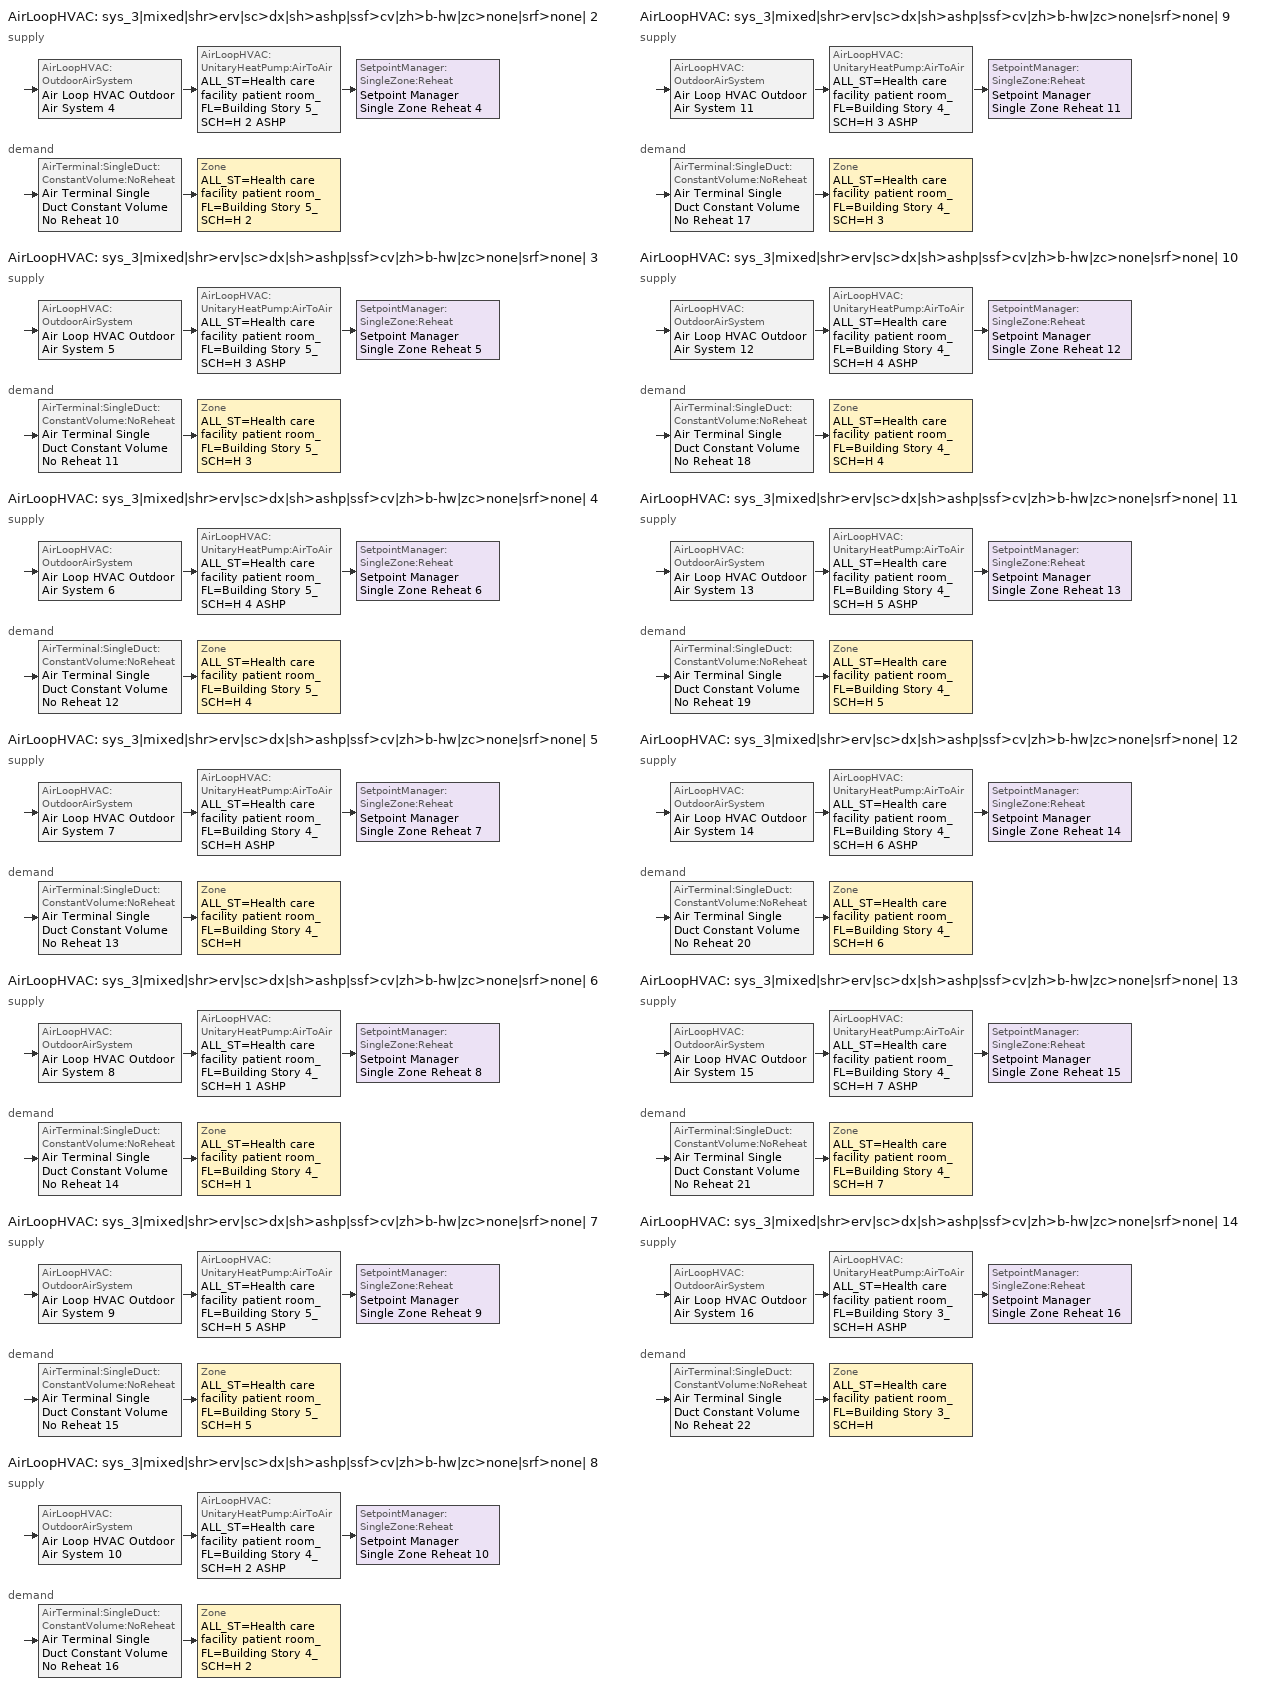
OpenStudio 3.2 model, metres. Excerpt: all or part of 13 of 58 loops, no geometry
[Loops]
AirLoopHVAC 'sys_3|mixed|shr>erv|sc>dx|sh>ashp|ssf>cv|zh>b-hw|zc>none|srf>none| 2'
 supply: AirLoopHVAC:OutdoorAirSystem 'Air Loop HVAC Outdoor Air System 4' > AirLoopHVAC:UnitaryHeatPump:AirToAir 'ALL_ST=Health care facility patient room_FL=Building Story 5_SCH=H 2 ASHP' > SetpointManager:SingleZone:Reheat 'Setpoint Manager Single Zone Reheat 4'
 demand: AirTerminal:SingleDuct:ConstantVolume:NoReheat 'Air Terminal Single Duct Constant Volume No Reheat 10' > Zone 'ALL_ST=Health care facility patient room_FL=Building Story 5_SCH=H 2'
AirLoopHVAC 'sys_3|mixed|shr>erv|sc>dx|sh>ashp|ssf>cv|zh>b-hw|zc>none|srf>none| 3'
 supply: AirLoopHVAC:OutdoorAirSystem 'Air Loop HVAC Outdoor Air System 5' > AirLoopHVAC:UnitaryHeatPump:AirToAir 'ALL_ST=Health care facility patient room_FL=Building Story 5_SCH=H 3 ASHP' > SetpointManager:SingleZone:Reheat 'Setpoint Manager Single Zone Reheat 5'
 demand: AirTerminal:SingleDuct:ConstantVolume:NoReheat 'Air Terminal Single Duct Constant Volume No Reheat 11' > Zone 'ALL_ST=Health care facility patient room_FL=Building Story 5_SCH=H 3'
AirLoopHVAC 'sys_3|mixed|shr>erv|sc>dx|sh>ashp|ssf>cv|zh>b-hw|zc>none|srf>none| 4'
 supply: AirLoopHVAC:OutdoorAirSystem 'Air Loop HVAC Outdoor Air System 6' > AirLoopHVAC:UnitaryHeatPump:AirToAir 'ALL_ST=Health care facility patient room_FL=Building Story 5_SCH=H 4 ASHP' > SetpointManager:SingleZone:Reheat 'Setpoint Manager Single Zone Reheat 6'
 demand: AirTerminal:SingleDuct:ConstantVolume:NoReheat 'Air Terminal Single Duct Constant Volume No Reheat 12' > Zone 'ALL_ST=Health care facility patient room_FL=Building Story 5_SCH=H 4'
AirLoopHVAC 'sys_3|mixed|shr>erv|sc>dx|sh>ashp|ssf>cv|zh>b-hw|zc>none|srf>none| 5'
 supply: AirLoopHVAC:OutdoorAirSystem 'Air Loop HVAC Outdoor Air System 7' > AirLoopHVAC:UnitaryHeatPump:AirToAir 'ALL_ST=Health care facility patient room_FL=Building Story 4_SCH=H ASHP' > SetpointManager:SingleZone:Reheat 'Setpoint Manager Single Zone Reheat 7'
 demand: AirTerminal:SingleDuct:ConstantVolume:NoReheat 'Air Terminal Single Duct Constant Volume No Reheat 13' > Zone 'ALL_ST=Health care facility patient room_FL=Building Story 4_SCH=H'
AirLoopHVAC 'sys_3|mixed|shr>erv|sc>dx|sh>ashp|ssf>cv|zh>b-hw|zc>none|srf>none| 6'
 supply: AirLoopHVAC:OutdoorAirSystem 'Air Loop HVAC Outdoor Air System 8' > AirLoopHVAC:UnitaryHeatPump:AirToAir 'ALL_ST=Health care facility patient room_FL=Building Story 4_SCH=H 1 ASHP' > SetpointManager:SingleZone:Reheat 'Setpoint Manager Single Zone Reheat 8'
 demand: AirTerminal:SingleDuct:ConstantVolume:NoReheat 'Air Terminal Single Duct Constant Volume No Reheat 14' > Zone 'ALL_ST=Health care facility patient room_FL=Building Story 4_SCH=H 1'
AirLoopHVAC 'sys_3|mixed|shr>erv|sc>dx|sh>ashp|ssf>cv|zh>b-hw|zc>none|srf>none| 7'
 supply: AirLoopHVAC:OutdoorAirSystem 'Air Loop HVAC Outdoor Air System 9' > AirLoopHVAC:UnitaryHeatPump:AirToAir 'ALL_ST=Health care facility patient room_FL=Building Story 5_SCH=H 5 ASHP' > SetpointManager:SingleZone:Reheat 'Setpoint Manager Single Zone Reheat 9'
 demand: AirTerminal:SingleDuct:ConstantVolume:NoReheat 'Air Terminal Single Duct Constant Volume No Reheat 15' > Zone 'ALL_ST=Health care facility patient room_FL=Building Story 5_SCH=H 5'
AirLoopHVAC 'sys_3|mixed|shr>erv|sc>dx|sh>ashp|ssf>cv|zh>b-hw|zc>none|srf>none| 8'
 supply: AirLoopHVAC:OutdoorAirSystem 'Air Loop HVAC Outdoor Air System 10' > AirLoopHVAC:UnitaryHeatPump:AirToAir 'ALL_ST=Health care facility patient room_FL=Building Story 4_SCH=H 2 ASHP' > SetpointManager:SingleZone:Reheat 'Setpoint Manager Single Zone Reheat 10'
 demand: AirTerminal:SingleDuct:ConstantVolume:NoReheat 'Air Terminal Single Duct Constant Volume No Reheat 16' > Zone 'ALL_ST=Health care facility patient room_FL=Building Story 4_SCH=H 2'
AirLoopHVAC 'sys_3|mixed|shr>erv|sc>dx|sh>ashp|ssf>cv|zh>b-hw|zc>none|srf>none| 9'
 supply: AirLoopHVAC:OutdoorAirSystem 'Air Loop HVAC Outdoor Air System 11' > AirLoopHVAC:UnitaryHeatPump:AirToAir 'ALL_ST=Health care facility patient room_FL=Building Story 4_SCH=H 3 ASHP' > SetpointManager:SingleZone:Reheat 'Setpoint Manager Single Zone Reheat 11'
 demand: AirTerminal:SingleDuct:ConstantVolume:NoReheat 'Air Terminal Single Duct Constant Volume No Reheat 17' > Zone 'ALL_ST=Health care facility patient room_FL=Building Story 4_SCH=H 3'
AirLoopHVAC 'sys_3|mixed|shr>erv|sc>dx|sh>ashp|ssf>cv|zh>b-hw|zc>none|srf>none| 10'
 supply: AirLoopHVAC:OutdoorAirSystem 'Air Loop HVAC Outdoor Air System 12' > AirLoopHVAC:UnitaryHeatPump:AirToAir 'ALL_ST=Health care facility patient room_FL=Building Story 4_SCH=H 4 ASHP' > SetpointManager:SingleZone:Reheat 'Setpoint Manager Single Zone Reheat 12'
 demand: AirTerminal:SingleDuct:ConstantVolume:NoReheat 'Air Terminal Single Duct Constant Volume No Reheat 18' > Zone 'ALL_ST=Health care facility patient room_FL=Building Story 4_SCH=H 4'
AirLoopHVAC 'sys_3|mixed|shr>erv|sc>dx|sh>ashp|ssf>cv|zh>b-hw|zc>none|srf>none| 11'
 supply: AirLoopHVAC:OutdoorAirSystem 'Air Loop HVAC Outdoor Air System 13' > AirLoopHVAC:UnitaryHeatPump:AirToAir 'ALL_ST=Health care facility patient room_FL=Building Story 4_SCH=H 5 ASHP' > SetpointManager:SingleZone:Reheat 'Setpoint Manager Single Zone Reheat 13'
 demand: AirTerminal:SingleDuct:ConstantVolume:NoReheat 'Air Terminal Single Duct Constant Volume No Reheat 19' > Zone 'ALL_ST=Health care facility patient room_FL=Building Story 4_SCH=H 5'
AirLoopHVAC 'sys_3|mixed|shr>erv|sc>dx|sh>ashp|ssf>cv|zh>b-hw|zc>none|srf>none| 12'
 supply: AirLoopHVAC:OutdoorAirSystem 'Air Loop HVAC Outdoor Air System 14' > AirLoopHVAC:UnitaryHeatPump:AirToAir 'ALL_ST=Health care facility patient room_FL=Building Story 4_SCH=H 6 ASHP' > SetpointManager:SingleZone:Reheat 'Setpoint Manager Single Zone Reheat 14'
 demand: AirTerminal:SingleDuct:ConstantVolume:NoReheat 'Air Terminal Single Duct Constant Volume No Reheat 20' > Zone 'ALL_ST=Health care facility patient room_FL=Building Story 4_SCH=H 6'
AirLoopHVAC 'sys_3|mixed|shr>erv|sc>dx|sh>ashp|ssf>cv|zh>b-hw|zc>none|srf>none| 13'
 supply: AirLoopHVAC:OutdoorAirSystem 'Air Loop HVAC Outdoor Air System 15' > AirLoopHVAC:UnitaryHeatPump:AirToAir 'ALL_ST=Health care facility patient room_FL=Building Story 4_SCH=H 7 ASHP' > SetpointManager:SingleZone:Reheat 'Setpoint Manager Single Zone Reheat 15'
 demand: AirTerminal:SingleDuct:ConstantVolume:NoReheat 'Air Terminal Single Duct Constant Volume No Reheat 21' > Zone 'ALL_ST=Health care facility patient room_FL=Building Story 4_SCH=H 7'
AirLoopHVAC 'sys_3|mixed|shr>erv|sc>dx|sh>ashp|ssf>cv|zh>b-hw|zc>none|srf>none| 14'
 supply: AirLoopHVAC:OutdoorAirSystem 'Air Loop HVAC Outdoor Air System 16' > AirLoopHVAC:UnitaryHeatPump:AirToAir 'ALL_ST=Health care facility patient room_FL=Building Story 3_SCH=H ASHP' > SetpointManager:SingleZone:Reheat 'Setpoint Manager Single Zone Reheat 16'
 demand: AirTerminal:SingleDuct:ConstantVolume:NoReheat 'Air Terminal Single Duct Constant Volume No Reheat 22' > Zone 'ALL_ST=Health care facility patient room_FL=Building Story 3_SCH=H'
[Sizing:Zone] Zone Cooling Design Supply Air Temperature Input Method=TemperatureDifference; Zone Cooling Design Supply Air Temperature {C}=14; Zone Cooling Design Supply Air Temperature Difference {deltaC}=11; Zone Heating Design Supply Air Temperature Input Method=TemperatureDifference; Zone Heating Design Supply Air Temperature {C}=40; Zone Heating Design Supply Air Temperature Difference {deltaC}=21; Zone Cooling Design Supply Air Humidity Ratio {kg-H2O/kg-air}=0.0085; Zone Heating Design Supply Air Humidity Ratio {kg-H2O/kg-air}=0.008; Zone Heating Sizing Factor=1.3; Zone Cooling Sizing Factor=1; Cooling Design Air Flow Method=DesignDay; Heating Design Air Flow Method=DesignDay; Account for Dedicated Outdoor Air System=No; Dedicated Outdoor Air System Control Strategy=NeutralSupplyAir; Dedicated Outdoor Air Low Setpoint Temperature for Design {C}=autosize; Dedicated Outdoor Air High Setpoint Temperature for Design {C}=autosize
ALL_ST=Health care facility patient room_FL=Building Story 5_SCH=H 2; ALL_ST=Health care facility patient room_FL=Building Story 5_SCH=H 3; ALL_ST=Health care facility patient room_FL=Building Story 5_SCH=H 4; ALL_ST=Health care facility patient room_FL=Building Story 4_SCH=H; ALL_ST=Health care facility patient room_FL=Building Story 4_SCH=H 1; ALL_ST=Health care facility patient room_FL=Building Story 5_SCH=H 5; ALL_ST=Health care facility patient room_FL=Building Story 4_SCH=H 2; ALL_ST=Health care facility patient room_FL=Building Story 4_SCH=H 3; ALL_ST=Health care facility patient room_FL=Building Story 4_SCH=H 4; ALL_ST=Health care facility patient room_FL=Building Story 4_SCH=H 5; ALL_ST=Health care facility patient room_FL=Building Story 4_SCH=H 6; ALL_ST=Health care facility patient room_FL=Building Story 4_SCH=H 7; ALL_ST=Health care facility patient room_FL=Building Story 3_SCH=H
[Zone equipment]
ALL_ST=Health care facility patient room_FL=Building Story 5_SCH=H 2: Zone HVAC Baseboard Convective Water 10, Air Terminal Single Duct Constant Volume No Reheat 10
ALL_ST=Health care facility patient room_FL=Building Story 5_SCH=H 3: Zone HVAC Baseboard Convective Water 11, Air Terminal Single Duct Constant Volume No Reheat 11
ALL_ST=Health care facility patient room_FL=Building Story 5_SCH=H 4: Zone HVAC Baseboard Convective Water 12, Air Terminal Single Duct Constant Volume No Reheat 12
ALL_ST=Health care facility patient room_FL=Building Story 4_SCH=H: Zone HVAC Baseboard Convective Water 13, Air Terminal Single Duct Constant Volume No Reheat 13
ALL_ST=Health care facility patient room_FL=Building Story 4_SCH=H 1: Zone HVAC Baseboard Convective Water 14, Air Terminal Single Duct Constant Volume No Reheat 14
ALL_ST=Health care facility patient room_FL=Building Story 5_SCH=H 5: Zone HVAC Baseboard Convective Water 15, Air Terminal Single Duct Constant Volume No Reheat 15
ALL_ST=Health care facility patient room_FL=Building Story 4_SCH=H 2: Zone HVAC Baseboard Convective Water 16, Air Terminal Single Duct Constant Volume No Reheat 16
ALL_ST=Health care facility patient room_FL=Building Story 4_SCH=H 3: Zone HVAC Baseboard Convective Water 17, Air Terminal Single Duct Constant Volume No Reheat 17
ALL_ST=Health care facility patient room_FL=Building Story 4_SCH=H 4: Zone HVAC Baseboard Convective Water 18, Air Terminal Single Duct Constant Volume No Reheat 18
ALL_ST=Health care facility patient room_FL=Building Story 4_SCH=H 5: Zone HVAC Baseboard Convective Water 19, Air Terminal Single Duct Constant Volume No Reheat 19
ALL_ST=Health care facility patient room_FL=Building Story 4_SCH=H 6: Zone HVAC Baseboard Convective Water 20, Air Terminal Single Duct Constant Volume No Reheat 20
ALL_ST=Health care facility patient room_FL=Building Story 4_SCH=H 7: Zone HVAC Baseboard Convective Water 21, Air Terminal Single Duct Constant Volume No Reheat 21
ALL_ST=Health care facility patient room_FL=Building Story 3_SCH=H: Zone HVAC Baseboard Convective Water 22, Air Terminal Single Duct Constant Volume No Reheat 22
[AirLoopHVAC] Design Supply Air Flow Rate {m3/s}=autosize; Design Return Air Flow Fraction of Supply Air Flow=1
Name | Availability Schedule
sys_3|mixed|shr>erv|sc>dx|sh>ashp|ssf>cv|zh>b-hw|zc>none|srf>none| 2 | sys_3|mixed|shr>none|sc>dx|sh>ashp|ssf>cv|zh>b-hw|zc>none|srf>none| 2 Occ Sch
sys_3|mixed|shr>erv|sc>dx|sh>ashp|ssf>cv|zh>b-hw|zc>none|srf>none| 3 | sys_3|mixed|shr>none|sc>dx|sh>ashp|ssf>cv|zh>b-hw|zc>none|srf>none| 3 Occ Sch
sys_3|mixed|shr>erv|sc>dx|sh>ashp|ssf>cv|zh>b-hw|zc>none|srf>none| 4 | sys_3|mixed|shr>none|sc>dx|sh>ashp|ssf>cv|zh>b-hw|zc>none|srf>none| 4 Occ Sch
sys_3|mixed|shr>erv|sc>dx|sh>ashp|ssf>cv|zh>b-hw|zc>none|srf>none| 5 | sys_3|mixed|shr>none|sc>dx|sh>ashp|ssf>cv|zh>b-hw|zc>none|srf>none| 5 Occ Sch
sys_3|mixed|shr>erv|sc>dx|sh>ashp|ssf>cv|zh>b-hw|zc>none|srf>none| 6 | sys_3|mixed|shr>none|sc>dx|sh>ashp|ssf>cv|zh>b-hw|zc>none|srf>none| 6 Occ Sch
sys_3|mixed|shr>erv|sc>dx|sh>ashp|ssf>cv|zh>b-hw|zc>none|srf>none| 7 | sys_3|mixed|shr>none|sc>dx|sh>ashp|ssf>cv|zh>b-hw|zc>none|srf>none| 7 Occ Sch
sys_3|mixed|shr>erv|sc>dx|sh>ashp|ssf>cv|zh>b-hw|zc>none|srf>none| 8 | sys_3|mixed|shr>none|sc>dx|sh>ashp|ssf>cv|zh>b-hw|zc>none|srf>none| 8 Occ Sch
sys_3|mixed|shr>erv|sc>dx|sh>ashp|ssf>cv|zh>b-hw|zc>none|srf>none| 9 | sys_3|mixed|shr>none|sc>dx|sh>ashp|ssf>cv|zh>b-hw|zc>none|srf>none| 9 Occ Sch
sys_3|mixed|shr>erv|sc>dx|sh>ashp|ssf>cv|zh>b-hw|zc>none|srf>none| 10 | sys_3|mixed|shr>none|sc>dx|sh>ashp|ssf>cv|zh>b-hw|zc>none|srf>none| 10 Occ Sch
sys_3|mixed|shr>erv|sc>dx|sh>ashp|ssf>cv|zh>b-hw|zc>none|srf>none| 11 | sys_3|mixed|shr>none|sc>dx|sh>ashp|ssf>cv|zh>b-hw|zc>none|srf>none| 11 Occ Sch
sys_3|mixed|shr>erv|sc>dx|sh>ashp|ssf>cv|zh>b-hw|zc>none|srf>none| 12 | sys_3|mixed|shr>none|sc>dx|sh>ashp|ssf>cv|zh>b-hw|zc>none|srf>none| 12 Occ Sch
sys_3|mixed|shr>erv|sc>dx|sh>ashp|ssf>cv|zh>b-hw|zc>none|srf>none| 13 | sys_3|mixed|shr>none|sc>dx|sh>ashp|ssf>cv|zh>b-hw|zc>none|srf>none| 13 Occ Sch
sys_3|mixed|shr>erv|sc>dx|sh>ashp|ssf>cv|zh>b-hw|zc>none|srf>none| 14 | sys_3|mixed|shr>none|sc>dx|sh>ashp|ssf>cv|zh>b-hw|zc>none|srf>none| 14 Occ Sch
[Sizing:System] Type of Load to Size On=Sensible; Design Outdoor Air Flow Rate {m3/s}=Autosize; Central Heating Maximum System Air Flow Ratio=1; Preheat Design Temperature {C}=7; Preheat Design Humidity Ratio {kg-H2O/kg-Air}=0.008; Precool Design Temperature {C}=13; Precool Design Humidity Ratio {kg-H2O/kg-Air}=0.008; Central Cooling Design Supply Air Temperature {C}=13; Central Heating Design Supply Air Temperature {C}=43; Sizing Option=NonCoincident; 100% Outdoor Air in Cooling=No; 100% Outdoor Air in Heating=No; Central Cooling Design Supply Air Humidity Ratio {kg-H2O/kg-Air}=0.0085; Central Heating Design Supply Air Humidity Ratio {kg-H2O/kg-Air}=0.008; Cooling Design Air Flow Method=DesignDay; Cooling Design Air Flow Rate {m3/s}=0; Heating Design Air Flow Method=DesignDay; Heating Design Air Flow Rate {m3/s}=0; System Outdoor Air Method=ZoneSum; Zone Maximum Outdoor Air Fraction=1; Cooling Supply Air Flow Rate Per Floor Area {m3/s-m2}=0.00996765; Cooling Fraction of Autosized Cooling Supply Air Flow Rate=1; Cooling Supply Air Flow Rate Per Unit Cooling Capacity {m3/s-W}=3.94755e-05; Heating Supply Air Flow Rate Per Floor Area {m3/s-m2}=0.00996765; Heating Fraction of Autosized Heating Supply Air Flow Rate=1; Heating Fraction of Autosized Cooling Supply Air Flow Rate=1; Heating Supply Air Flow Rate Per Unit Heating Capacity {m3/s-W}=3.15882e-05; Cooling Design Capacity Method=CoolingDesignCapacity; Cooling Design Capacity {W}=autosize; Cooling Design Capacity Per Floor Area {W/m2}=234.7; Fraction of Autosized Cooling Design Capacity=1; Heating Design Capacity Method=HeatingDesignCapacity; Heating Design Capacity {W}=autosize; Heating Design Capacity Per Floor Area {W/m2}=157; Fraction of Autosized Heating Design Capacity=1; Central Cooling Capacity Control Method=OnOff
sys_3|mixed|shr>erv|sc>dx|sh>ashp|ssf>cv|zh>b-hw|zc>none|srf>none| 2; sys_3|mixed|shr>erv|sc>dx|sh>ashp|ssf>cv|zh>b-hw|zc>none|srf>none| 3; sys_3|mixed|shr>erv|sc>dx|sh>ashp|ssf>cv|zh>b-hw|zc>none|srf>none| 4; sys_3|mixed|shr>erv|sc>dx|sh>ashp|ssf>cv|zh>b-hw|zc>none|srf>none| 5; sys_3|mixed|shr>erv|sc>dx|sh>ashp|ssf>cv|zh>b-hw|zc>none|srf>none| 6; sys_3|mixed|shr>erv|sc>dx|sh>ashp|ssf>cv|zh>b-hw|zc>none|srf>none| 7; sys_3|mixed|shr>erv|sc>dx|sh>ashp|ssf>cv|zh>b-hw|zc>none|srf>none| 8; sys_3|mixed|shr>erv|sc>dx|sh>ashp|ssf>cv|zh>b-hw|zc>none|srf>none| 9; sys_3|mixed|shr>erv|sc>dx|sh>ashp|ssf>cv|zh>b-hw|zc>none|srf>none| 10; sys_3|mixed|shr>erv|sc>dx|sh>ashp|ssf>cv|zh>b-hw|zc>none|srf>none| 11; sys_3|mixed|shr>erv|sc>dx|sh>ashp|ssf>cv|zh>b-hw|zc>none|srf>none| 12; sys_3|mixed|shr>erv|sc>dx|sh>ashp|ssf>cv|zh>b-hw|zc>none|srf>none| 13; sys_3|mixed|shr>erv|sc>dx|sh>ashp|ssf>cv|zh>b-hw|zc>none|srf>none| 14
[Fan:OnOff] Availability Schedule=Always On Discrete; Fan Total Efficiency=0.39975; Pressure Rise {Pa}=622.722; Maximum Flow Rate {m3/s}=autosize; Motor Efficiency=0.615; Motor In Airstream Fraction=1
Name | Fan Power Ratio Function of Speed Ratio Curve | Fan Efficiency Ratio Function of Speed Ratio Curve
Fan On Off 4 | Fan On Off Power Curve 3 | Fan On Off Efficiency Curve 3
Fan On Off 5 | Fan On Off Power Curve 4 | Fan On Off Efficiency Curve 4
Fan On Off 6 | Fan On Off Power Curve 5 | Fan On Off Efficiency Curve 5
Fan On Off 7 | Fan On Off Power Curve 6 | Fan On Off Efficiency Curve 6
Fan On Off 8 | Fan On Off Power Curve 7 | Fan On Off Efficiency Curve 7
Fan On Off 9 | Fan On Off Power Curve 8 | Fan On Off Efficiency Curve 8
Fan On Off 10 | Fan On Off Power Curve 9 | Fan On Off Efficiency Curve 9
Fan On Off 11 | Fan On Off Power Curve 10 | Fan On Off Efficiency Curve 10
Fan On Off 12 | Fan On Off Power Curve 11 | Fan On Off Efficiency Curve 11
Fan On Off 13 | Fan On Off Power Curve 12 | Fan On Off Efficiency Curve 12
Fan On Off 14 | Fan On Off Power Curve 13 | Fan On Off Efficiency Curve 13
Fan On Off 15 | Fan On Off Power Curve 14 | Fan On Off Efficiency Curve 14
Fan On Off 16 | Fan On Off Power Curve 15 | Fan On Off Efficiency Curve 15
[Coil:Cooling:DX:SingleSpeed] Availability Schedule=Always On Discrete; Rated Total Cooling Capacity {W}=autosize; Rated Sensible Heat Ratio=autosize; Rated Air Flow Rate {m3/s}=autosize; Rated Evaporator Fan Power Per Volume Flow Rate {W/(m3/s)}=773.3; Total Cooling Capacity Function of Temperature Curve=DXCOOL-NECB2011-REF-CAPFT; Total Cooling Capacity Function of Flow Fraction Curve=DXCOOL-NECB2011-REF-CAPFFLOW; Energy Input Ratio Function of Temperature Curve=DXCOOL-NECB2011-REF-COOLEIRFT; Energy Input Ratio Function of Flow Fraction Curve=DXCOOL-NECB2011-REF-COOLEIRFFLOW; Part Load Fraction Correlation Curve=DXCOOL-NECB2011-REF-COOLPLFFPLR; Minimum Outdoor Dry-Bulb Temperature for Compressor Operation {C}=-25; Condenser Type=AirCooled; Evaporative Condenser Effectiveness=0; Evaporative Condenser Air Flow Rate {m3/s}=Autosize; Evaporative Condenser Pump Rated Power Consumption {W}=Autosize; Crankcase Heater Capacity {W}=0; Maximum Outdoor Dry-Bulb Temperature for Crankcase Heater Operation {C}=0; Basin Heater Capacity {W/K}=0; Basin Heater Setpoint Temperature {C}=10
Name | Rated COP {W/W}
CoilCoolingDXSingleSpeed_dx 3 19kBtu/hr 10.0EER; CoilCoolingDXSingleSpeed_dx 4 24kBtu/hr 10.0EER; CoilCoolingDXSingleSpeed_dx 5 46kBtu/hr 10.0EER; CoilCoolingDXSingleSpeed_dx 6 15kBtu/hr 10.0EER; CoilCoolingDXSingleSpeed_dx 7 19kBtu/hr 10.0EER; CoilCoolingDXSingleSpeed_dx 8 15kBtu/hr 10.0EER; CoilCoolingDXSingleSpeed_dx 10 16kBtu/hr 10.0EER; CoilCoolingDXSingleSpeed_dx 11 47kBtu/hr 10.0EER; CoilCoolingDXSingleSpeed_dx 12 17kBtu/hr 10.0EER; CoilCoolingDXSingleSpeed_dx 14 31kBtu/hr 10.0EER; CoilCoolingDXSingleSpeed_dx 15 43kBtu/hr 10.0EER | 3.46588
CoilCoolingDXSingleSpeed_dx 9 86kBtu/hr 10.8EER; CoilCoolingDXSingleSpeed_dx 13 73kBtu/hr 10.8EER | 3.73224
[Coil:Heating:DX:SingleSpeed] Availability Schedule=Always On Discrete; Rated Air Flow Rate {m3/s}=Autosize; Rated Supply Fan Power Per Volume Flow Rate {W/(m3/s)}=773.3; Total Heating Capacity Function of Temperature Curve=DXHEAT-NECB2011-REF-CAPFT; Total Heating Capacity Function of Flow Fraction Curve=DXHEAT-NECB2011-REF-CAPFFLOW; Energy Input Ratio Function of Temperature Curve=DXHEAT-NECB2011-REF-EIRFT; Energy Input Ratio Function of Flow Fraction Curve=DXHEAT-NECB2011-REF-EIRFFLOW; Part Load Fraction Correlation Curve=DXHEAT-NECB2011-REF-PLFFPLR; Minimum Outdoor Dry-Bulb Temperature for Compressor Operation {C}=-10; Defrost Strategy=Resistive; Defrost Control=Timed; Defrost Time Period Fraction=0.166667; Resistive Defrost Heater Capacity {W}=2000
Name | Rated Total Heating Capacity {W} | Rated COP {W/W}
CoilHeatingDXSingleSpeed_dx 3 14 Clg kBtu/hr 3.1COPH | 4079.77 | 3.29859
CoilHeatingDXSingleSpeed_dx 4 18 Clg kBtu/hr 3.1COPH | 5194.28 | 3.30033
CoilHeatingDXSingleSpeed_dx 5 33 Clg kBtu/hr 3.1COPH | 9759.94 | 3.30748
CoilHeatingDXSingleSpeed_dx 6 11 Clg kBtu/hr 3.1COPH | 3150.75 | 3.29713
CoilHeatingDXSingleSpeed_dx 7 14 Clg kBtu/hr 3.1COPH | 4062.92 | 3.29856
CoilHeatingDXSingleSpeed_dx 8 11 Clg kBtu/hr 3.1COPH | 3286.89 | 3.29735
CoilHeatingDXSingleSpeed_dx 9 62 Clg kBtu/hr 3.1COPH | 18219.4 | 3.32072
CoilHeatingDXSingleSpeed_dx 10 11 Clg kBtu/hr 3.1COPH | 3307.47 | 3.29738
CoilHeatingDXSingleSpeed_dx 11 34 Clg kBtu/hr 3.1COPH | 9927.21 | 3.30774
CoilHeatingDXSingleSpeed_dx 12 12 Clg kBtu/hr 3.1COPH | 3575.27 | 3.2978
CoilHeatingDXSingleSpeed_dx 13 53 Clg kBtu/hr 3.1COPH | 15542.6 | 3.31653
CoilHeatingDXSingleSpeed_dx 14 23 Clg kBtu/hr 3.1COPH | 6678.78 | 3.30266
CoilHeatingDXSingleSpeed_dx 15 31 Clg kBtu/hr 3.1COPH | 9147.51 | 3.30652
[Controller:OutdoorAir] Minimum Outdoor Air Flow Rate {m3/s}=autosize; Maximum Outdoor Air Flow Rate {m3/s}=Autosize; Economizer Control Action Type=ModulateFlow; Lockout Type=NoLockout; Minimum Limit Type=FixedMinimum; High Humidity Control=No; Heat Recovery Bypass Control Type=BypassWhenOAFlowGreaterThanMinimum
Name | Economizer Control Type | Economizer Maximum Limit Dry-Bulb Temperature {C} | Economizer Maximum Limit Enthalpy {J/kg} | Economizer Minimum Limit Dry-Bulb Temperature {C} | Minimum Outdoor Air Schedule | Controller Mechanical Ventilation
Controller Outdoor Air 4 | NoEconomizer | 28 | 64000 | -100 | sys_3|mixed|shr>none|sc>dx|sh>ashp|ssf>cv|zh>b-hw|zc>none|srf>none| 2 Occ Sch | Controller Mechanical Ventilation 4
Controller Outdoor Air 5 | NoEconomizer | 28 | 64000 | -100 | sys_3|mixed|shr>none|sc>dx|sh>ashp|ssf>cv|zh>b-hw|zc>none|srf>none| 3 Occ Sch | Controller Mechanical Ventilation 5
Controller Outdoor Air 6 | NoEconomizer | 28 | 64000 | -100 | sys_3|mixed|shr>none|sc>dx|sh>ashp|ssf>cv|zh>b-hw|zc>none|srf>none| 4 Occ Sch | Controller Mechanical Ventilation 6
Controller Outdoor Air 7 | NoEconomizer | 28 | 64000 | -100 | sys_3|mixed|shr>none|sc>dx|sh>ashp|ssf>cv|zh>b-hw|zc>none|srf>none| 5 Occ Sch | Controller Mechanical Ventilation 7
Controller Outdoor Air 8 | NoEconomizer | 28 | 64000 | -100 | sys_3|mixed|shr>none|sc>dx|sh>ashp|ssf>cv|zh>b-hw|zc>none|srf>none| 6 Occ Sch | Controller Mechanical Ventilation 8
Controller Outdoor Air 9 | NoEconomizer | 28 | 64000 | -100 | sys_3|mixed|shr>none|sc>dx|sh>ashp|ssf>cv|zh>b-hw|zc>none|srf>none| 7 Occ Sch | Controller Mechanical Ventilation 9
Controller Outdoor Air 10 | DifferentialEnthalpy |  |  |  | sys_3|mixed|shr>none|sc>dx|sh>ashp|ssf>cv|zh>b-hw|zc>none|srf>none| 8 Occ Sch | Controller Mechanical Ventilation 10
Controller Outdoor Air 11 | NoEconomizer | 28 | 64000 | -100 | sys_3|mixed|shr>none|sc>dx|sh>ashp|ssf>cv|zh>b-hw|zc>none|srf>none| 9 Occ Sch | Controller Mechanical Ventilation 11
Controller Outdoor Air 12 | NoEconomizer | 28 | 64000 | -100 | sys_3|mixed|shr>none|sc>dx|sh>ashp|ssf>cv|zh>b-hw|zc>none|srf>none| 10 Occ Sch | Controller Mechanical Ventilation 12
Controller Outdoor Air 13 | NoEconomizer | 28 | 64000 | -100 | sys_3|mixed|shr>none|sc>dx|sh>ashp|ssf>cv|zh>b-hw|zc>none|srf>none| 11 Occ Sch | Controller Mechanical Ventilation 13
Controller Outdoor Air 14 | DifferentialEnthalpy |  |  |  | sys_3|mixed|shr>none|sc>dx|sh>ashp|ssf>cv|zh>b-hw|zc>none|srf>none| 12 Occ Sch | Controller Mechanical Ventilation 14
Controller Outdoor Air 15 | NoEconomizer | 28 | 64000 | -100 | sys_3|mixed|shr>none|sc>dx|sh>ashp|ssf>cv|zh>b-hw|zc>none|srf>none| 13 Occ Sch | Controller Mechanical Ventilation 15
Controller Outdoor Air 16 | NoEconomizer | 28 | 64000 | -100 | sys_3|mixed|shr>none|sc>dx|sh>ashp|ssf>cv|zh>b-hw|zc>none|srf>none| 14 Occ Sch | Controller Mechanical Ventilation 16
[Controller:MechanicalVentilation] Availability Schedule=Always On Discrete; System Outdoor Air Method=ZoneSum
Controller Mechanical Ventilation 4; Controller Mechanical Ventilation 5; Controller Mechanical Ventilation 6; Controller Mechanical Ventilation 7; Controller Mechanical Ventilation 8; Controller Mechanical Ventilation 9; Controller Mechanical Ventilation 10; Controller Mechanical Ventilation 11; Controller Mechanical Ventilation 12; Controller Mechanical Ventilation 13; Controller Mechanical Ventilation 14; Controller Mechanical Ventilation 15; Controller Mechanical Ventilation 16
[AirLoopHVAC:OutdoorAirSystem]
Name | Controller
Air Loop HVAC Outdoor Air System 4 | Controller Outdoor Air 4
Air Loop HVAC Outdoor Air System 5 | Controller Outdoor Air 5
Air Loop HVAC Outdoor Air System 6 | Controller Outdoor Air 6
Air Loop HVAC Outdoor Air System 7 | Controller Outdoor Air 7
Air Loop HVAC Outdoor Air System 8 | Controller Outdoor Air 8
Air Loop HVAC Outdoor Air System 9 | Controller Outdoor Air 9
Air Loop HVAC Outdoor Air System 10 | Controller Outdoor Air 10
Air Loop HVAC Outdoor Air System 11 | Controller Outdoor Air 11
Air Loop HVAC Outdoor Air System 12 | Controller Outdoor Air 12
Air Loop HVAC Outdoor Air System 13 | Controller Outdoor Air 13
Air Loop HVAC Outdoor Air System 14 | Controller Outdoor Air 14
Air Loop HVAC Outdoor Air System 15 | Controller Outdoor Air 15
Air Loop HVAC Outdoor Air System 16 | Controller Outdoor Air 16
[Coil:Heating:Gas] Availability Schedule=Always On Discrete; Gas Burner Efficiency=0.924; Nominal Capacity {W}=AutoSize; Parasitic Electric Load {W}=0; Part Load Fraction Correlation Curve=FURNACE-EFFPLR-NECB2011; Parasitic Gas Load {W}=0
Coil Heating Gas 4; Coil Heating Gas 5; Coil Heating Gas 6; Coil Heating Gas 7; Coil Heating Gas 8; Coil Heating Gas 9; Coil Heating Gas 10; Coil Heating Gas 11; Coil Heating Gas 12; Coil Heating Gas 13; Coil Heating Gas 14; Coil Heating Gas 15; Coil Heating Gas 16
[AirLoopHVAC:UnitaryHeatPump:AirToAir] Availability Schedule=Always On Discrete; Supply Air Flow Rate During Cooling Operation {m3/s}=Autosize; Supply Air Flow Rate During Heating Operation {m3/s}=Autosize; Maximum Supply Air Temperature from Supplemental Heater {C}=Autosize
Name | Controlling Zone or Thermostat Location | Supply Air Fan | Heating Coil | Cooling Coil | Supplemental Heating Coil | Supply Air Fan Operating Mode Schedule
ALL_ST=Health care facility patient room_FL=Building Story 5_SCH=H 2 ASHP | ALL_ST=Health care facility patient room_FL=Building Story 5_SCH=H 2 | Fan On Off 4 | CoilHeatingDXSingleSpeed_dx 3 14 Clg kBtu/hr 3.1COPH | CoilCoolingDXSingleSpeed_dx 3 19kBtu/hr 10.0EER | Coil Heating Gas 4 | sys_3|mixed|shr>none|sc>dx|sh>ashp|ssf>cv|zh>b-hw|zc>none|srf>none| 2 Occ Sch
ALL_ST=Health care facility patient room_FL=Building Story 5_SCH=H 3 ASHP | ALL_ST=Health care facility patient room_FL=Building Story 5_SCH=H 3 | Fan On Off 5 | CoilHeatingDXSingleSpeed_dx 4 18 Clg kBtu/hr 3.1COPH | CoilCoolingDXSingleSpeed_dx 4 24kBtu/hr 10.0EER | Coil Heating Gas 5 | sys_3|mixed|shr>none|sc>dx|sh>ashp|ssf>cv|zh>b-hw|zc>none|srf>none| 3 Occ Sch
ALL_ST=Health care facility patient room_FL=Building Story 5_SCH=H 4 ASHP | ALL_ST=Health care facility patient room_FL=Building Story 5_SCH=H 4 | Fan On Off 6 | CoilHeatingDXSingleSpeed_dx 5 33 Clg kBtu/hr 3.1COPH | CoilCoolingDXSingleSpeed_dx 5 46kBtu/hr 10.0EER | Coil Heating Gas 6 | sys_3|mixed|shr>none|sc>dx|sh>ashp|ssf>cv|zh>b-hw|zc>none|srf>none| 4 Occ Sch
ALL_ST=Health care facility patient room_FL=Building Story 4_SCH=H ASHP | ALL_ST=Health care facility patient room_FL=Building Story 4_SCH=H | Fan On Off 7 | CoilHeatingDXSingleSpeed_dx 6 11 Clg kBtu/hr 3.1COPH | CoilCoolingDXSingleSpeed_dx 6 15kBtu/hr 10.0EER | Coil Heating Gas 7 | sys_3|mixed|shr>none|sc>dx|sh>ashp|ssf>cv|zh>b-hw|zc>none|srf>none| 5 Occ Sch
ALL_ST=Health care facility patient room_FL=Building Story 4_SCH=H 1 ASHP | ALL_ST=Health care facility patient room_FL=Building Story 4_SCH=H 1 | Fan On Off 8 | CoilHeatingDXSingleSpeed_dx 7 14 Clg kBtu/hr 3.1COPH | CoilCoolingDXSingleSpeed_dx 7 19kBtu/hr 10.0EER | Coil Heating Gas 8 | sys_3|mixed|shr>none|sc>dx|sh>ashp|ssf>cv|zh>b-hw|zc>none|srf>none| 6 Occ Sch
ALL_ST=Health care facility patient room_FL=Building Story 5_SCH=H 5 ASHP | ALL_ST=Health care facility patient room_FL=Building Story 5_SCH=H 5 | Fan On Off 9 | CoilHeatingDXSingleSpeed_dx 8 11 Clg kBtu/hr 3.1COPH | CoilCoolingDXSingleSpeed_dx 8 15kBtu/hr 10.0EER | Coil Heating Gas 9 | sys_3|mixed|shr>none|sc>dx|sh>ashp|ssf>cv|zh>b-hw|zc>none|srf>none| 7 Occ Sch
ALL_ST=Health care facility patient room_FL=Building Story 4_SCH=H 2 ASHP | ALL_ST=Health care facility patient room_FL=Building Story 4_SCH=H 2 | Fan On Off 10 | CoilHeatingDXSingleSpeed_dx 9 62 Clg kBtu/hr 3.1COPH | CoilCoolingDXSingleSpeed_dx 9 86kBtu/hr 10.8EER | Coil Heating Gas 10 | sys_3|mixed|shr>none|sc>dx|sh>ashp|ssf>cv|zh>b-hw|zc>none|srf>none| 8 Occ Sch
ALL_ST=Health care facility patient room_FL=Building Story 4_SCH=H 3 ASHP | ALL_ST=Health care facility patient room_FL=Building Story 4_SCH=H 3 | Fan On Off 11 | CoilHeatingDXSingleSpeed_dx 10 11 Clg kBtu/hr 3.1COPH | CoilCoolingDXSingleSpeed_dx 10 16kBtu/hr 10.0EER | Coil Heating Gas 11 | sys_3|mixed|shr>none|sc>dx|sh>ashp|ssf>cv|zh>b-hw|zc>none|srf>none| 9 Occ Sch
ALL_ST=Health care facility patient room_FL=Building Story 4_SCH=H 4 ASHP | ALL_ST=Health care facility patient room_FL=Building Story 4_SCH=H 4 | Fan On Off 12 | CoilHeatingDXSingleSpeed_dx 11 34 Clg kBtu/hr 3.1COPH | CoilCoolingDXSingleSpeed_dx 11 47kBtu/hr 10.0EER | Coil Heating Gas 12 | sys_3|mixed|shr>none|sc>dx|sh>ashp|ssf>cv|zh>b-hw|zc>none|srf>none| 10 Occ Sch
ALL_ST=Health care facility patient room_FL=Building Story 4_SCH=H 5 ASHP | ALL_ST=Health care facility patient room_FL=Building Story 4_SCH=H 5 | Fan On Off 13 | CoilHeatingDXSingleSpeed_dx 12 12 Clg kBtu/hr 3.1COPH | CoilCoolingDXSingleSpeed_dx 12 17kBtu/hr 10.0EER | Coil Heating Gas 13 | sys_3|mixed|shr>none|sc>dx|sh>ashp|ssf>cv|zh>b-hw|zc>none|srf>none| 11 Occ Sch
ALL_ST=Health care facility patient room_FL=Building Story 4_SCH=H 6 ASHP | ALL_ST=Health care facility patient room_FL=Building Story 4_SCH=H 6 | Fan On Off 14 | CoilHeatingDXSingleSpeed_dx 13 53 Clg kBtu/hr 3.1COPH | CoilCoolingDXSingleSpeed_dx 13 73kBtu/hr 10.8EER | Coil Heating Gas 14 | sys_3|mixed|shr>none|sc>dx|sh>ashp|ssf>cv|zh>b-hw|zc>none|srf>none| 12 Occ Sch
ALL_ST=Health care facility patient room_FL=Building Story 4_SCH=H 7 ASHP | ALL_ST=Health care facility patient room_FL=Building Story 4_SCH=H 7 | Fan On Off 15 | CoilHeatingDXSingleSpeed_dx 14 23 Clg kBtu/hr 3.1COPH | CoilCoolingDXSingleSpeed_dx 14 31kBtu/hr 10.0EER | Coil Heating Gas 15 | sys_3|mixed|shr>none|sc>dx|sh>ashp|ssf>cv|zh>b-hw|zc>none|srf>none| 13 Occ Sch
ALL_ST=Health care facility patient room_FL=Building Story 3_SCH=H ASHP | ALL_ST=Health care facility patient room_FL=Building Story 3_SCH=H | Fan On Off 16 | CoilHeatingDXSingleSpeed_dx 15 31 Clg kBtu/hr 3.1COPH | CoilCoolingDXSingleSpeed_dx 15 43kBtu/hr 10.0EER | Coil Heating Gas 16 | sys_3|mixed|shr>none|sc>dx|sh>ashp|ssf>cv|zh>b-hw|zc>none|srf>none| 14 Occ Sch
[SetpointManager:SingleZone:Reheat] Minimum Supply Air Temperature {C}=13; Maximum Supply Air Temperature {C}=43
Name | Control Zone
Setpoint Manager Single Zone Reheat 4 | ALL_ST=Health care facility patient room_FL=Building Story 5_SCH=H 2
Setpoint Manager Single Zone Reheat 5 | ALL_ST=Health care facility patient room_FL=Building Story 5_SCH=H 3
Setpoint Manager Single Zone Reheat 6 | ALL_ST=Health care facility patient room_FL=Building Story 5_SCH=H 4
Setpoint Manager Single Zone Reheat 7 | ALL_ST=Health care facility patient room_FL=Building Story 4_SCH=H
Setpoint Manager Single Zone Reheat 8 | ALL_ST=Health care facility patient room_FL=Building Story 4_SCH=H 1
Setpoint Manager Single Zone Reheat 9 | ALL_ST=Health care facility patient room_FL=Building Story 5_SCH=H 5
Setpoint Manager Single Zone Reheat 10 | ALL_ST=Health care facility patient room_FL=Building Story 4_SCH=H 2
Setpoint Manager Single Zone Reheat 11 | ALL_ST=Health care facility patient room_FL=Building Story 4_SCH=H 3
Setpoint Manager Single Zone Reheat 12 | ALL_ST=Health care facility patient room_FL=Building Story 4_SCH=H 4
Setpoint Manager Single Zone Reheat 13 | ALL_ST=Health care facility patient room_FL=Building Story 4_SCH=H 5
Setpoint Manager Single Zone Reheat 14 | ALL_ST=Health care facility patient room_FL=Building Story 4_SCH=H 6
Setpoint Manager Single Zone Reheat 15 | ALL_ST=Health care facility patient room_FL=Building Story 4_SCH=H 7
Setpoint Manager Single Zone Reheat 16 | ALL_ST=Health care facility patient room_FL=Building Story 3_SCH=H
[AirTerminal:SingleDuct:ConstantVolume:NoReheat] Availability Schedule=Always On Discrete; Maximum Air Flow Rate {m3/s}=AutoSize
Air Terminal Single Duct Constant Volume No Reheat 10; Air Terminal Single Duct Constant Volume No Reheat 11; Air Terminal Single Duct Constant Volume No Reheat 12; Air Terminal Single Duct Constant Volume No Reheat 13; Air Terminal Single Duct Constant Volume No Reheat 14; Air Terminal Single Duct Constant Volume No Reheat 15; Air Terminal Single Duct Constant Volume No Reheat 16; Air Terminal Single Duct Constant Volume No Reheat 17; Air Terminal Single Duct Constant Volume No Reheat 18; Air Terminal Single Duct Constant Volume No Reheat 19; Air Terminal Single Duct Constant Volume No Reheat 20; Air Terminal Single Duct Constant Volume No Reheat 21; Air Terminal Single Duct Constant Volume No Reheat 22
[Schedule:Ruleset]
Name | Default Day Schedule | Summer Design Day Schedule | Winter Design Day Schedule
sys_3|mixed|shr>none|sc>dx|sh>ashp|ssf>cv|zh>b-hw|zc>none|srf>none| 10 Occ Sch | sys_3|mixed|shr>none|sc>dx|sh>ashp|ssf>cv|zh>b-hw|zc>none|srf>none| 10 Occ Sch Default | sys_3|mixed|shr>none|sc>dx|sh>ashp|ssf>cv|zh>b-hw|zc>none|srf>none| 10 Occ Sch Summer Design Day | sys_3|mixed|shr>none|sc>dx|sh>ashp|ssf>cv|zh>b-hw|zc>none|srf>none| 10 Occ Sch Winter Design Day
sys_3|mixed|shr>none|sc>dx|sh>ashp|ssf>cv|zh>b-hw|zc>none|srf>none| 11 Occ Sch | sys_3|mixed|shr>none|sc>dx|sh>ashp|ssf>cv|zh>b-hw|zc>none|srf>none| 11 Occ Sch Default | sys_3|mixed|shr>none|sc>dx|sh>ashp|ssf>cv|zh>b-hw|zc>none|srf>none| 11 Occ Sch Summer Design Day | sys_3|mixed|shr>none|sc>dx|sh>ashp|ssf>cv|zh>b-hw|zc>none|srf>none| 11 Occ Sch Winter Design Day
sys_3|mixed|shr>none|sc>dx|sh>ashp|ssf>cv|zh>b-hw|zc>none|srf>none| 12 Occ Sch | sys_3|mixed|shr>none|sc>dx|sh>ashp|ssf>cv|zh>b-hw|zc>none|srf>none| 12 Occ Sch Default | sys_3|mixed|shr>none|sc>dx|sh>ashp|ssf>cv|zh>b-hw|zc>none|srf>none| 12 Occ Sch Summer Design Day | sys_3|mixed|shr>none|sc>dx|sh>ashp|ssf>cv|zh>b-hw|zc>none|srf>none| 12 Occ Sch Winter Design Day
sys_3|mixed|shr>none|sc>dx|sh>ashp|ssf>cv|zh>b-hw|zc>none|srf>none| 13 Occ Sch | sys_3|mixed|shr>none|sc>dx|sh>ashp|ssf>cv|zh>b-hw|zc>none|srf>none| 13 Occ Sch Default | sys_3|mixed|shr>none|sc>dx|sh>ashp|ssf>cv|zh>b-hw|zc>none|srf>none| 13 Occ Sch Summer Design Day | sys_3|mixed|shr>none|sc>dx|sh>ashp|ssf>cv|zh>b-hw|zc>none|srf>none| 13 Occ Sch Winter Design Day
sys_3|mixed|shr>none|sc>dx|sh>ashp|ssf>cv|zh>b-hw|zc>none|srf>none| 14 Occ Sch | sys_3|mixed|shr>none|sc>dx|sh>ashp|ssf>cv|zh>b-hw|zc>none|srf>none| 14 Occ Sch Default | sys_3|mixed|shr>none|sc>dx|sh>ashp|ssf>cv|zh>b-hw|zc>none|srf>none| 14 Occ Sch Summer Design Day | sys_3|mixed|shr>none|sc>dx|sh>ashp|ssf>cv|zh>b-hw|zc>none|srf>none| 14 Occ Sch Winter Design Day
sys_3|mixed|shr>none|sc>dx|sh>ashp|ssf>cv|zh>b-hw|zc>none|srf>none| 2 Occ Sch | sys_3|mixed|shr>none|sc>dx|sh>ashp|ssf>cv|zh>b-hw|zc>none|srf>none| 2 Occ Sch Default | sys_3|mixed|shr>none|sc>dx|sh>ashp|ssf>cv|zh>b-hw|zc>none|srf>none| 2 Occ Sch Summer Design Day | sys_3|mixed|shr>none|sc>dx|sh>ashp|ssf>cv|zh>b-hw|zc>none|srf>none| 2 Occ Sch Winter Design Day
sys_3|mixed|shr>none|sc>dx|sh>ashp|ssf>cv|zh>b-hw|zc>none|srf>none| 3 Occ Sch | sys_3|mixed|shr>none|sc>dx|sh>ashp|ssf>cv|zh>b-hw|zc>none|srf>none| 3 Occ Sch Default | sys_3|mixed|shr>none|sc>dx|sh>ashp|ssf>cv|zh>b-hw|zc>none|srf>none| 3 Occ Sch Summer Design Day | sys_3|mixed|shr>none|sc>dx|sh>ashp|ssf>cv|zh>b-hw|zc>none|srf>none| 3 Occ Sch Winter Design Day
sys_3|mixed|shr>none|sc>dx|sh>ashp|ssf>cv|zh>b-hw|zc>none|srf>none| 4 Occ Sch | sys_3|mixed|shr>none|sc>dx|sh>ashp|ssf>cv|zh>b-hw|zc>none|srf>none| 4 Occ Sch Default | sys_3|mixed|shr>none|sc>dx|sh>ashp|ssf>cv|zh>b-hw|zc>none|srf>none| 4 Occ Sch Summer Design Day | sys_3|mixed|shr>none|sc>dx|sh>ashp|ssf>cv|zh>b-hw|zc>none|srf>none| 4 Occ Sch Winter Design Day
sys_3|mixed|shr>none|sc>dx|sh>ashp|ssf>cv|zh>b-hw|zc>none|srf>none| 5 Occ Sch | sys_3|mixed|shr>none|sc>dx|sh>ashp|ssf>cv|zh>b-hw|zc>none|srf>none| 5 Occ Sch Default | sys_3|mixed|shr>none|sc>dx|sh>ashp|ssf>cv|zh>b-hw|zc>none|srf>none| 5 Occ Sch Summer Design Day | sys_3|mixed|shr>none|sc>dx|sh>ashp|ssf>cv|zh>b-hw|zc>none|srf>none| 5 Occ Sch Winter Design Day
sys_3|mixed|shr>none|sc>dx|sh>ashp|ssf>cv|zh>b-hw|zc>none|srf>none| 6 Occ Sch | sys_3|mixed|shr>none|sc>dx|sh>ashp|ssf>cv|zh>b-hw|zc>none|srf>none| 6 Occ Sch Default | sys_3|mixed|shr>none|sc>dx|sh>ashp|ssf>cv|zh>b-hw|zc>none|srf>none| 6 Occ Sch Summer Design Day | sys_3|mixed|shr>none|sc>dx|sh>ashp|ssf>cv|zh>b-hw|zc>none|srf>none| 6 Occ Sch Winter Design Day
sys_3|mixed|shr>none|sc>dx|sh>ashp|ssf>cv|zh>b-hw|zc>none|srf>none| 7 Occ Sch | sys_3|mixed|shr>none|sc>dx|sh>ashp|ssf>cv|zh>b-hw|zc>none|srf>none| 7 Occ Sch Default | sys_3|mixed|shr>none|sc>dx|sh>ashp|ssf>cv|zh>b-hw|zc>none|srf>none| 7 Occ Sch Summer Design Day | sys_3|mixed|shr>none|sc>dx|sh>ashp|ssf>cv|zh>b-hw|zc>none|srf>none| 7 Occ Sch Winter Design Day
sys_3|mixed|shr>none|sc>dx|sh>ashp|ssf>cv|zh>b-hw|zc>none|srf>none| 8 Occ Sch | sys_3|mixed|shr>none|sc>dx|sh>ashp|ssf>cv|zh>b-hw|zc>none|srf>none| 8 Occ Sch Default | sys_3|mixed|shr>none|sc>dx|sh>ashp|ssf>cv|zh>b-hw|zc>none|srf>none| 8 Occ Sch Summer Design Day | sys_3|mixed|shr>none|sc>dx|sh>ashp|ssf>cv|zh>b-hw|zc>none|srf>none| 8 Occ Sch Winter Design Day
sys_3|mixed|shr>none|sc>dx|sh>ashp|ssf>cv|zh>b-hw|zc>none|srf>none| 9 Occ Sch | sys_3|mixed|shr>none|sc>dx|sh>ashp|ssf>cv|zh>b-hw|zc>none|srf>none| 9 Occ Sch Default | sys_3|mixed|shr>none|sc>dx|sh>ashp|ssf>cv|zh>b-hw|zc>none|srf>none| 9 Occ Sch Summer Design Day | sys_3|mixed|shr>none|sc>dx|sh>ashp|ssf>cv|zh>b-hw|zc>none|srf>none| 9 Occ Sch Winter Design Day
[Schedule:Day]
sys_3|mixed|shr>none|sc>dx|sh>ashp|ssf>cv|zh>b-hw|zc>none|srf>none| 10 Occ Sch Default; sys_3|mixed|shr>none|sc>dx|sh>ashp|ssf>cv|zh>b-hw|zc>none|srf>none| 10 Occ Sch Winter Design Day; sys_3|mixed|shr>none|sc>dx|sh>ashp|ssf>cv|zh>b-hw|zc>none|srf>none| 10 Occ Sch Summer Design Day; sys_3|mixed|shr>none|sc>dx|sh>ashp|ssf>cv|zh>b-hw|zc>none|srf>none| 11 Occ Sch Default; sys_3|mixed|shr>none|sc>dx|sh>ashp|ssf>cv|zh>b-hw|zc>none|srf>none| 11 Occ Sch Winter Design Day; sys_3|mixed|shr>none|sc>dx|sh>ashp|ssf>cv|zh>b-hw|zc>none|srf>none| 11 Occ Sch Summer Design Day; sys_3|mixed|shr>none|sc>dx|sh>ashp|ssf>cv|zh>b-hw|zc>none|srf>none| 12 Occ Sch Default; sys_3|mixed|shr>none|sc>dx|sh>ashp|ssf>cv|zh>b-hw|zc>none|srf>none| 12 Occ Sch Winter Design Day; sys_3|mixed|shr>none|sc>dx|sh>ashp|ssf>cv|zh>b-hw|zc>none|srf>none| 12 Occ Sch Summer Design Day; sys_3|mixed|shr>none|sc>dx|sh>ashp|ssf>cv|zh>b-hw|zc>none|srf>none| 13 Occ Sch Default; sys_3|mixed|shr>none|sc>dx|sh>ashp|ssf>cv|zh>b-hw|zc>none|srf>none| 13 Occ Sch Winter Design Day; sys_3|mixed|shr>none|sc>dx|sh>ashp|ssf>cv|zh>b-hw|zc>none|srf>none| 13 Occ Sch Summer Design Day; sys_3|mixed|shr>none|sc>dx|sh>ashp|ssf>cv|zh>b-hw|zc>none|srf>none| 14 Occ Sch Default; sys_3|mixed|shr>none|sc>dx|sh>ashp|ssf>cv|zh>b-hw|zc>none|srf>none| 14 Occ Sch Winter Design Day; sys_3|mixed|shr>none|sc>dx|sh>ashp|ssf>cv|zh>b-hw|zc>none|srf>none| 14 Occ Sch Summer Design Day; sys_3|mixed|shr>none|sc>dx|sh>ashp|ssf>cv|zh>b-hw|zc>none|srf>none| 2 Occ Sch Default; sys_3|mixed|shr>none|sc>dx|sh>ashp|ssf>cv|zh>b-hw|zc>none|srf>none| 2 Occ Sch Winter Design Day; sys_3|mixed|shr>none|sc>dx|sh>ashp|ssf>cv|zh>b-hw|zc>none|srf>none| 2 Occ Sch Summer Design Day; sys_3|mixed|shr>none|sc>dx|sh>ashp|ssf>cv|zh>b-hw|zc>none|srf>none| 3 Occ Sch Default; sys_3|mixed|shr>none|sc>dx|sh>ashp|ssf>cv|zh>b-hw|zc>none|srf>none| 3 Occ Sch Winter Design Day; sys_3|mixed|shr>none|sc>dx|sh>ashp|ssf>cv|zh>b-hw|zc>none|srf>none| 3 Occ Sch Summer Design Day; sys_3|mixed|shr>none|sc>dx|sh>ashp|ssf>cv|zh>b-hw|zc>none|srf>none| 4 Occ Sch Default; sys_3|mixed|shr>none|sc>dx|sh>ashp|ssf>cv|zh>b-hw|zc>none|srf>none| 4 Occ Sch Winter Design Day; sys_3|mixed|shr>none|sc>dx|sh>ashp|ssf>cv|zh>b-hw|zc>none|srf>none| 4 Occ Sch Summer Design Day; sys_3|mixed|shr>none|sc>dx|sh>ashp|ssf>cv|zh>b-hw|zc>none|srf>none| 5 Occ Sch Default; sys_3|mixed|shr>none|sc>dx|sh>ashp|ssf>cv|zh>b-hw|zc>none|srf>none| 5 Occ Sch Winter Design Day; sys_3|mixed|shr>none|sc>dx|sh>ashp|ssf>cv|zh>b-hw|zc>none|srf>none| 5 Occ Sch Summer Design Day; sys_3|mixed|shr>none|sc>dx|sh>ashp|ssf>cv|zh>b-hw|zc>none|srf>none| 6 Occ Sch Default; sys_3|mixed|shr>none|sc>dx|sh>ashp|ssf>cv|zh>b-hw|zc>none|srf>none| 6 Occ Sch Winter Design Day; sys_3|mixed|shr>none|sc>dx|sh>ashp|ssf>cv|zh>b-hw|zc>none|srf>none| 6 Occ Sch Summer Design Day; sys_3|mixed|shr>none|sc>dx|sh>ashp|ssf>cv|zh>b-hw|zc>none|srf>none| 7 Occ Sch Default; sys_3|mixed|shr>none|sc>dx|sh>ashp|ssf>cv|zh>b-hw|zc>none|srf>none| 7 Occ Sch Winter Design Day; sys_3|mixed|shr>none|sc>dx|sh>ashp|ssf>cv|zh>b-hw|zc>none|srf>none| 7 Occ Sch Summer Design Day; sys_3|mixed|shr>none|sc>dx|sh>ashp|ssf>cv|zh>b-hw|zc>none|srf>none| 8 Occ Sch Default; sys_3|mixed|shr>none|sc>dx|sh>ashp|ssf>cv|zh>b-hw|zc>none|srf>none| 8 Occ Sch Winter Design Day; sys_3|mixed|shr>none|sc>dx|sh>ashp|ssf>cv|zh>b-hw|zc>none|srf>none| 8 Occ Sch Summer Design Day; sys_3|mixed|shr>none|sc>dx|sh>ashp|ssf>cv|zh>b-hw|zc>none|srf>none| 9 Occ Sch Default; sys_3|mixed|shr>none|sc>dx|sh>ashp|ssf>cv|zh>b-hw|zc>none|srf>none| 9 Occ Sch Winter Design Day; sys_3|mixed|shr>none|sc>dx|sh>ashp|ssf>cv|zh>b-hw|zc>none|srf>none| 9 Occ Sch Summer Design Day: 24, 0, 1
[Schedule:Constant]
Always On Discrete: Value=1
[Curve:Exponent] Coefficient1 Constant=1; Coefficient2 Constant=0; Coefficient3 Constant=0; Minimum Value of x=0; Maximum Value of x=1
Fan On Off Power Curve 3; Fan On Off Power Curve 4; Fan On Off Power Curve 5; Fan On Off Power Curve 6; Fan On Off Power Curve 7; Fan On Off Power Curve 8; Fan On Off Power Curve 9; Fan On Off Power Curve 10; Fan On Off Power Curve 11; Fan On Off Power Curve 12; Fan On Off Power Curve 13; Fan On Off Power Curve 14; Fan On Off Power Curve 15
[Curve:Cubic]
Name | Coefficient1 Constant | Coefficient2 x | Coefficient3 x**2 | Coefficient4 x**3 | Minimum Value of x | Maximum Value of x
Fan On Off Efficiency Curve 3; Fan On Off Efficiency Curve 4; Fan On Off Efficiency Curve 5; Fan On Off Efficiency Curve 6; Fan On Off Efficiency Curve 7; Fan On Off Efficiency Curve 8; Fan On Off Efficiency Curve 9; Fan On Off Efficiency Curve 10; Fan On Off Efficiency Curve 11; Fan On Off Efficiency Curve 12; Fan On Off Efficiency Curve 13; Fan On Off Efficiency Curve 14; Fan On Off Efficiency Curve 15 | 1 | 0 | 0 | 0 | 0 | 1
DXHEAT-NECB2011-REF-CAPFT | 0.729009 | 0.0319275 | 0.000136404 | -8.748e-06 | -20 | 20
DXHEAT-NECB2011-REF-CAPFFLOW | 0.84 | 0.16 | 0 | 0 | 0.5 | 1.5
DXHEAT-NECB2011-REF-EIRFT | 1.2183 | -0.03612 | 0.00142 | -2.68e-05 | -20 | 20
DXHEAT-NECB2011-REF-PLFFPLR | 0.3696 | 2.3362 | -2.9577 | 1.2596 | 0.7 | 1
DXCOOL-NECB2011-REF-COOLPLFFPLR | 0.0277 | 4.9151 | -8.184 | 4.2702 | 0.7 | 1
FURNACE-EFFPLR-NECB2011 | 0.722 | 0.8211 | -1.0396 | 0.5 | 0 | 1
[Curve:Biquadratic] Minimum Value of x=13; Maximum Value of x=24; Minimum Value of y=24; Maximum Value of y=46
Name | Coefficient1 Constant | Coefficient2 x | Coefficient3 x**2 | Coefficient4 y | Coefficient5 y**2 | Coefficient6 x*y
DXCOOL-NECB2011-REF-CAPFT | 0.867905 | 0.0142459 | 0.00055436 | -0.0075575 | 3.3e-05 | -0.0001918
DXCOOL-NECB2011-REF-COOLEIRFT | 0.114171 | 0.0281822 | -0.0004199 | 0.0214108 | 0.000161028 | -0.000679104
[Curve:Quadratic]
Name | Coefficient1 Constant | Coefficient2 x | Coefficient3 x**2 | Minimum Value of x | Maximum Value of x
DXHEAT-NECB2011-REF-EIRFFLOW | 1.3824 | -0.4336 | 0.0512 | 0 | 1
DXCOOL-NECB2011-REF-CAPFFLOW | 0.8 | 0.2 | 0 | 0.5 | 1.5
DXCOOL-NECB2011-REF-COOLEIRFFLOW | 1.1552 | -0.1808 | 0.0256 | 0.5 | 1.5
